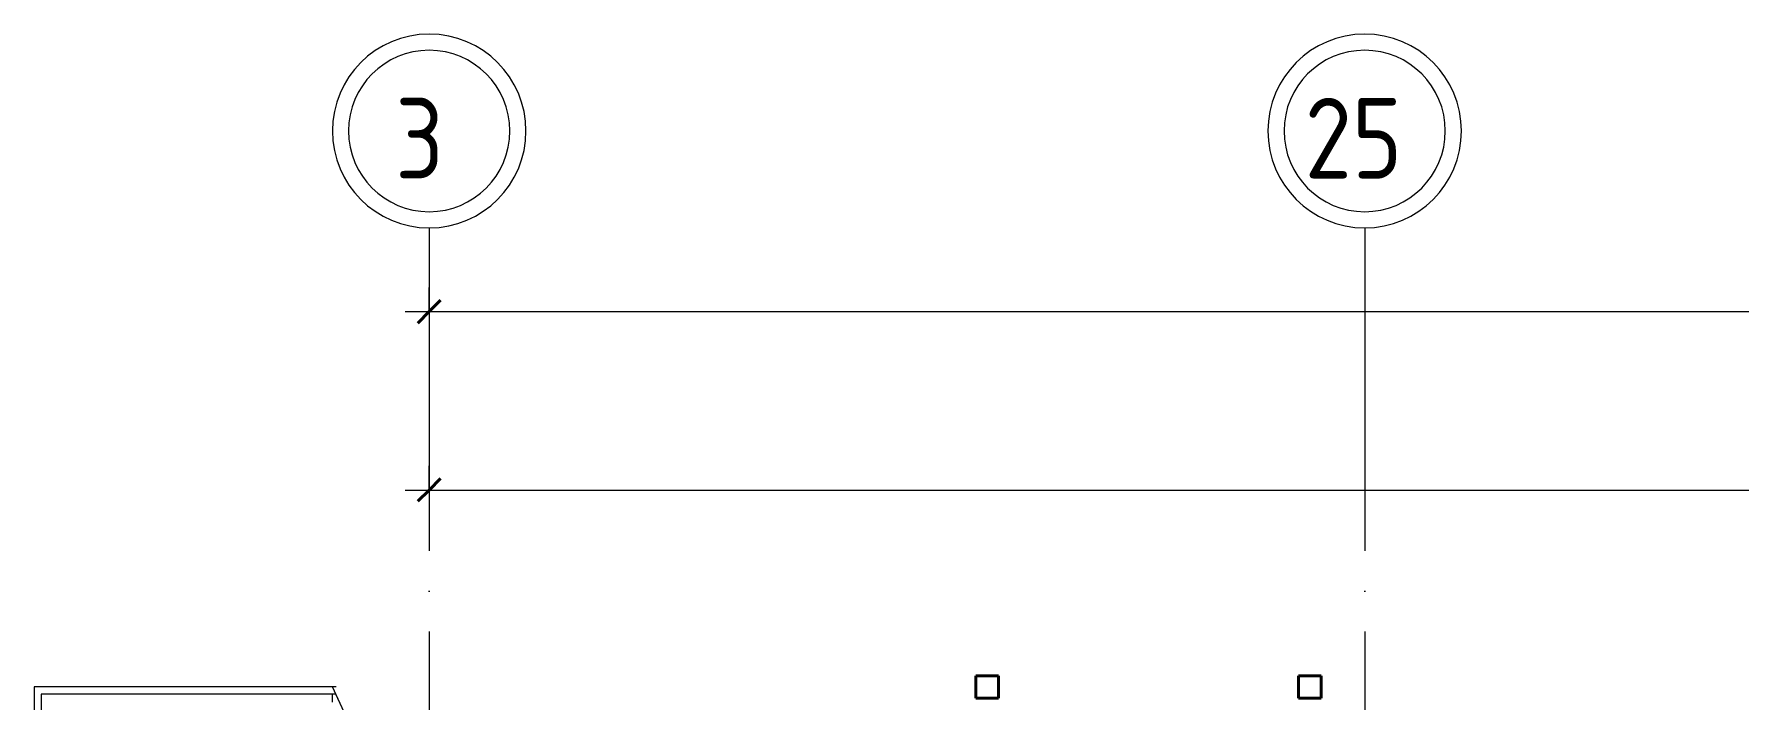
# Model space of a CAD drawing. Header units: millimetres. Extents: x -325553 to 627452, y -28539 to 738858.
# Drawn here: x -60165 to -49595, y 467202 to 471325 of the extents above; entities that cross this region are included whole.
import ezdxf

# ---------------------------------------------------------------- set-up
doc = ezdxf.new("R2010")
doc.units = ezdxf.units.MM
doc.linetypes.add('ADSK_Линия сетки', pattern=[25, 20, -2.5, 0, -2.5])
for name, color, linetype, lineweight in [('Лестницы', 252, 'Continuous', 9), ('Несущие колонны', 252, 'Continuous', 18), ('Ограждение', 252, 'Continuous', 9), ('Оси', 252, 'Continuous', 9), ('Размеры', 7, 'Continuous', 9)]:
    doc.layers.add(name, color=color, linetype=linetype, lineweight=lineweight)
doc.styles.add('GOST Common_2', font='', dxfattribs={"width": 0.9, "height": 250})
doc.styles.get('GOST Common_2').set_extended_font_data('GOST type B')

# ---------------------------------------------------------------- blocks, each defined once
blk = doc.blocks.new('1 этаж')
at = {"layer": 'Лестницы', "color": 251, "true_color": 0x636466}
for p, q in [((-60906, 29363), (-60906, 27736)), ((-59033, 29363), (-60906, 29363)), ((-58712, 28627), (-59056, 29363))]:
    blk.add_line(p, q, dxfattribs=at)
at = {"layer": 'Несущие колонны', "color": 251, "lineweight": 40, "true_color": 0x636466}
for p, q in [((-55066, 29293), (-55066, 29433)), ((-55066, 29433), (-54926, 29433)), ((-54926, 29433), (-55066, 29433)), ((-55066, 29433), (-55066, 29293)), ((-54926, 29433), (-54926, 29293)), ((-54926, 29293), (-54926, 29433)), ((-53066, 29293), (-53066, 29433)), ((-53066, 29433), (-52926, 29433)), ((-52926, 29433), (-53066, 29433)), ((-53066, 29433), (-53066, 29293)), ((-52926, 29433), (-52926, 29293)), ((-52926, 29293), (-52926, 29433)), ((-54926, 29293), (-55066, 29293)), ((-55066, 29293), (-54926, 29293)), ((-52926, 29293), (-53066, 29293)), ((-53066, 29293), (-52926, 29293))]:
    blk.add_line(p, q, dxfattribs=at)
at = {"layer": 'Ограждение', "color": 251, "true_color": 0x636466}
for p, q in [((-60861, 29318), (-60861, 27713)), ((-59056, 29318), (-60861, 29318)), ((-59056, 29268), (-59056, 29318)), ((-59035, 29318), (-59056, 29318)), ((-59012, 29268), (-59035, 29318)), ((-59012, 29268), (-59035, 29318))]:
    blk.add_line(p, q, dxfattribs=at)
at = {"layer": 'Оси', "color": 251, "linetype": 'ADSK_Линия сетки', "ltscale": 100, "true_color": 0x636466}
for p, q in [((-58456, 32207), (-58456, 10956)), ((-52656, 32207), (-52656, 10956))]:
    blk.add_line(p, q, dxfattribs=at)
at = {"layer": 'Оси', "color": 251, "lineweight": 20, "true_color": 0x636466}
for centre, radius, start, end in [((-58456, 32807), 600, 0, 180), ((-52656, 32807), 600, 0, 180), ((-58456, 32807), 500, 0, 180), ((-52656, 32807), 500, 0, 180), ((-58456, 32807), 600, 180, 0), ((-58456, 32807), 500, 180, 0), ((-52656, 32807), 600, 180, 0), ((-52656, 32807), 500, 180, 0)]:
    blk.add_arc(centre, radius, start, end, dxfattribs=at)
at = {"layer": 'Размеры', "color": 251, "lineweight": 20, "true_color": 0x636466}
for p, q in [((-58456, 31688), (-58456, 31838)), ((-58606, 31688), (-4706, 31688)), ((-58456, 31688), (-58456, 31638)), ((-58456, 30583), (-58456, 30733)), ((-58606, 30583), (-34706, 30583)), ((-58456, 30583), (-58456, 30533))]:
    blk.add_line(p, q, dxfattribs=at)
at = {"layer": 'Размеры', "color": 251, "lineweight": 40, "true_color": 0x636466}
for p, q in [((-58456, 31688), (-58385, 31758)), ((-58456, 31688), (-58527, 31617)), ((-58456, 30583), (-58385, 30654)), ((-58456, 30583), (-58527, 30513))]:
    blk.add_line(p, q, dxfattribs=at)
at = {"layer": 'Оси', "color": 251, "true_color": 0x636466, "style": 'GOST Common_2', "width": 0.9}
for s, p in [('3', (-58667, 32512)), ('25', (-53028, 32512))]:
    blk.add_text(s, height=500, dxfattribs=at).set_placement(p)

msp = doc.modelspace()

# ---------------------------------------------------------------- block references
msp.add_blockref('1 этаж', (740.6, 437918.3))

doc.saveas('drawing.dxf')
